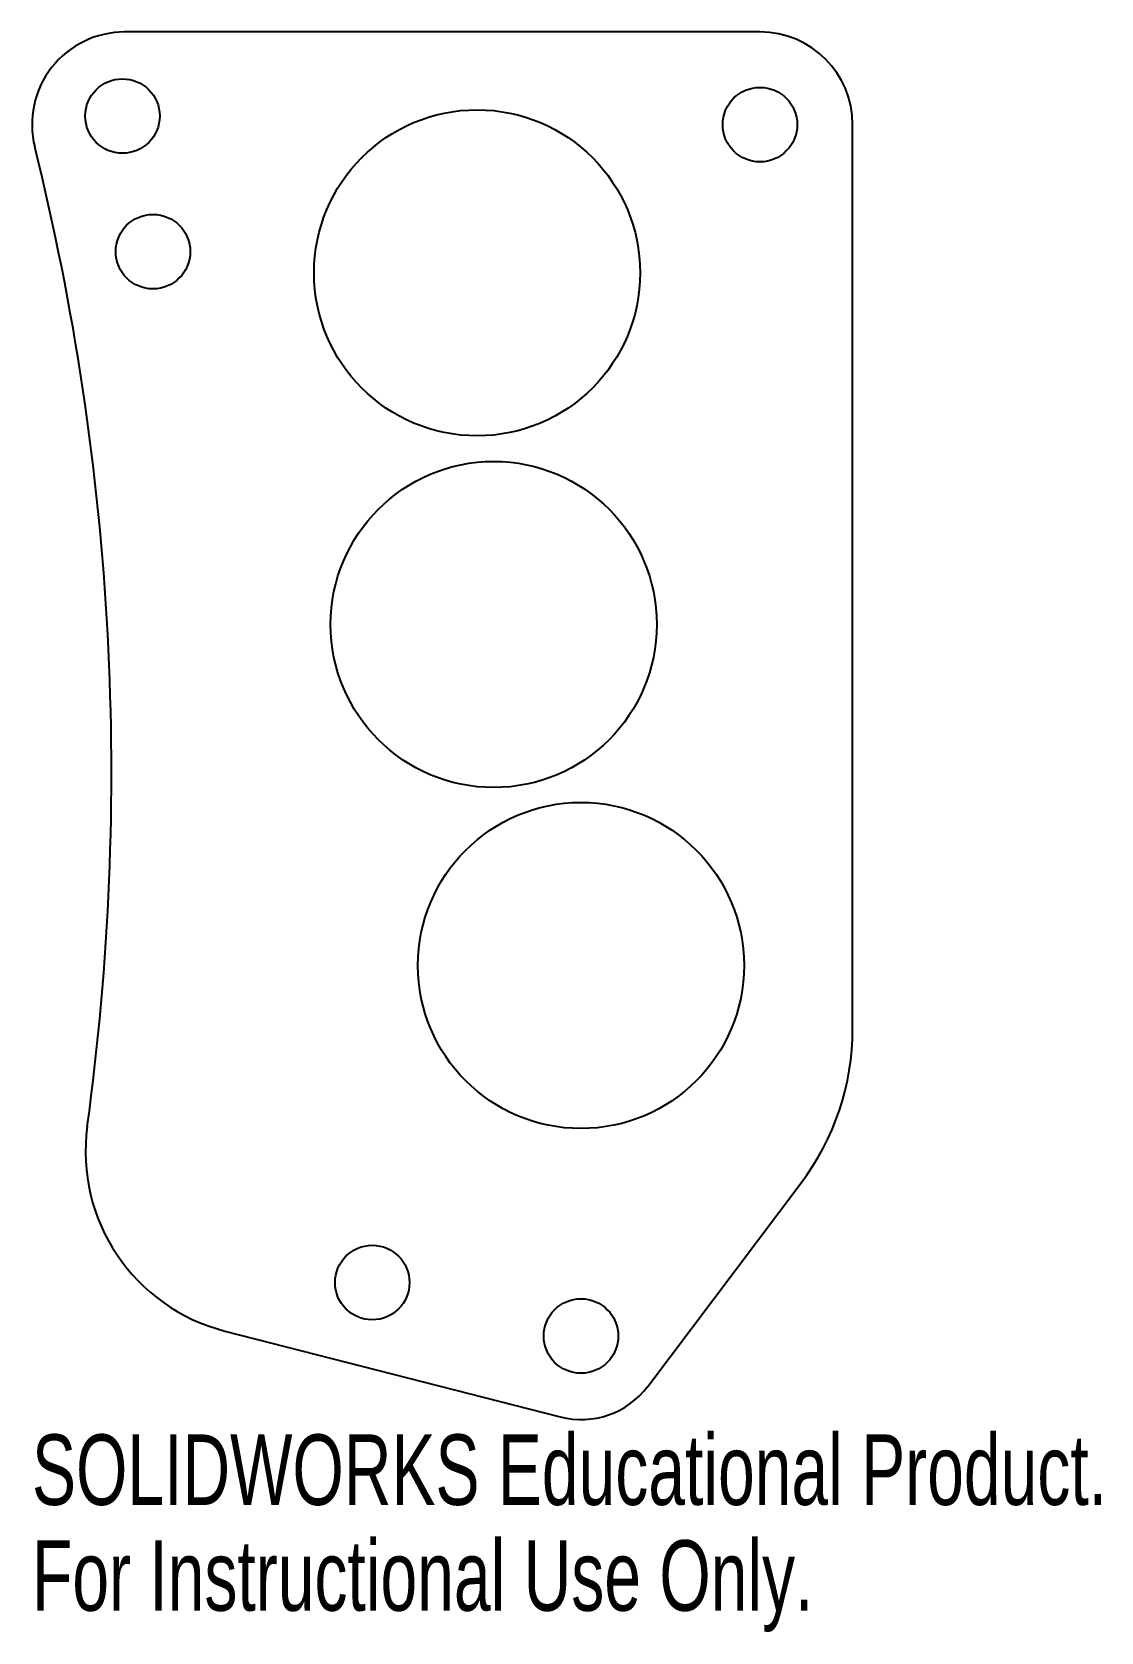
# Model space of a CAD drawing. Header units: inches. Extents: x 3.29 to 6.17, y 2.07 to 6.38.
import ezdxf

# ---------------------------------------------------------------- set-up
doc = ezdxf.new("R2010")
doc.units = ezdxf.units.IN
doc.header["$MEASUREMENT"] = 0
doc.styles.add('SLDTEXTSTYLE0', font='TXT', dxfattribs={"width": 0.7})

msp = doc.modelspace()

# ---------------------------------------------------------------- linework, layer by layer
at = {"color": 7, "linetype": 'Continuous', "lineweight": 25}
for p, q in [((5.25, 6.3842), (3.5356, 6.3842)), ((5.5, 3.6929), (5.5, 6.1342)), ((4.9471, 2.7291), (5.3611, 3.2781)), ((3.806, 2.8783), (4.7111, 2.6465))]:
    msp.add_line(p, q, dxfattribs=at)
for centre, radius in [((3.5298, 6.1573), 0.1005), ((5.25, 6.1342), 0.1005), ((4.4867, 5.7342), 0.44), ((3.6121, 5.7914), 0.1005), ((4.5315, 4.7852), 0.44), ((4.767, 3.8649), 0.44), ((4.2038, 3.0092), 0.1005), ((4.767, 2.8649), 0.1005)]:
    msp.add_circle(centre, radius, dxfattribs=at)
for centre, radius, start, end in [((3.5356, 6.1342), 0.25, 90, 193.968), ((5.25, 6.1342), 0.25, 0, 90), ((-3.5, 4.3842), 7, 352.17192, 13.96796), ((4.811, 3.6929), 0.689, 322.9756, 0), ((3.9301, 3.3627), 0.5, 172.1719, 255.6301), ((4.767, 2.8649), 0.2255, 255.6301, 322.9756)]:
    msp.add_arc(centre, radius, start, end, dxfattribs=at)

# ---------------------------------------------------------------- texts
at = {"color": 7, "linetype": 'Continuous', "char_height": 0.1903, "attachment_point": 1, "style": 'SLDTEXTSTYLE0'}
for s, insert in [('SOLIDWORKS Educational Product.', (3.2856, 2.5993)), ('For Instructional Use Only.', (3.2856, 2.3138))]:
    msp.add_mtext(s, dxfattribs=dict(at, insert=insert))

doc.saveas('drawing.dxf')
